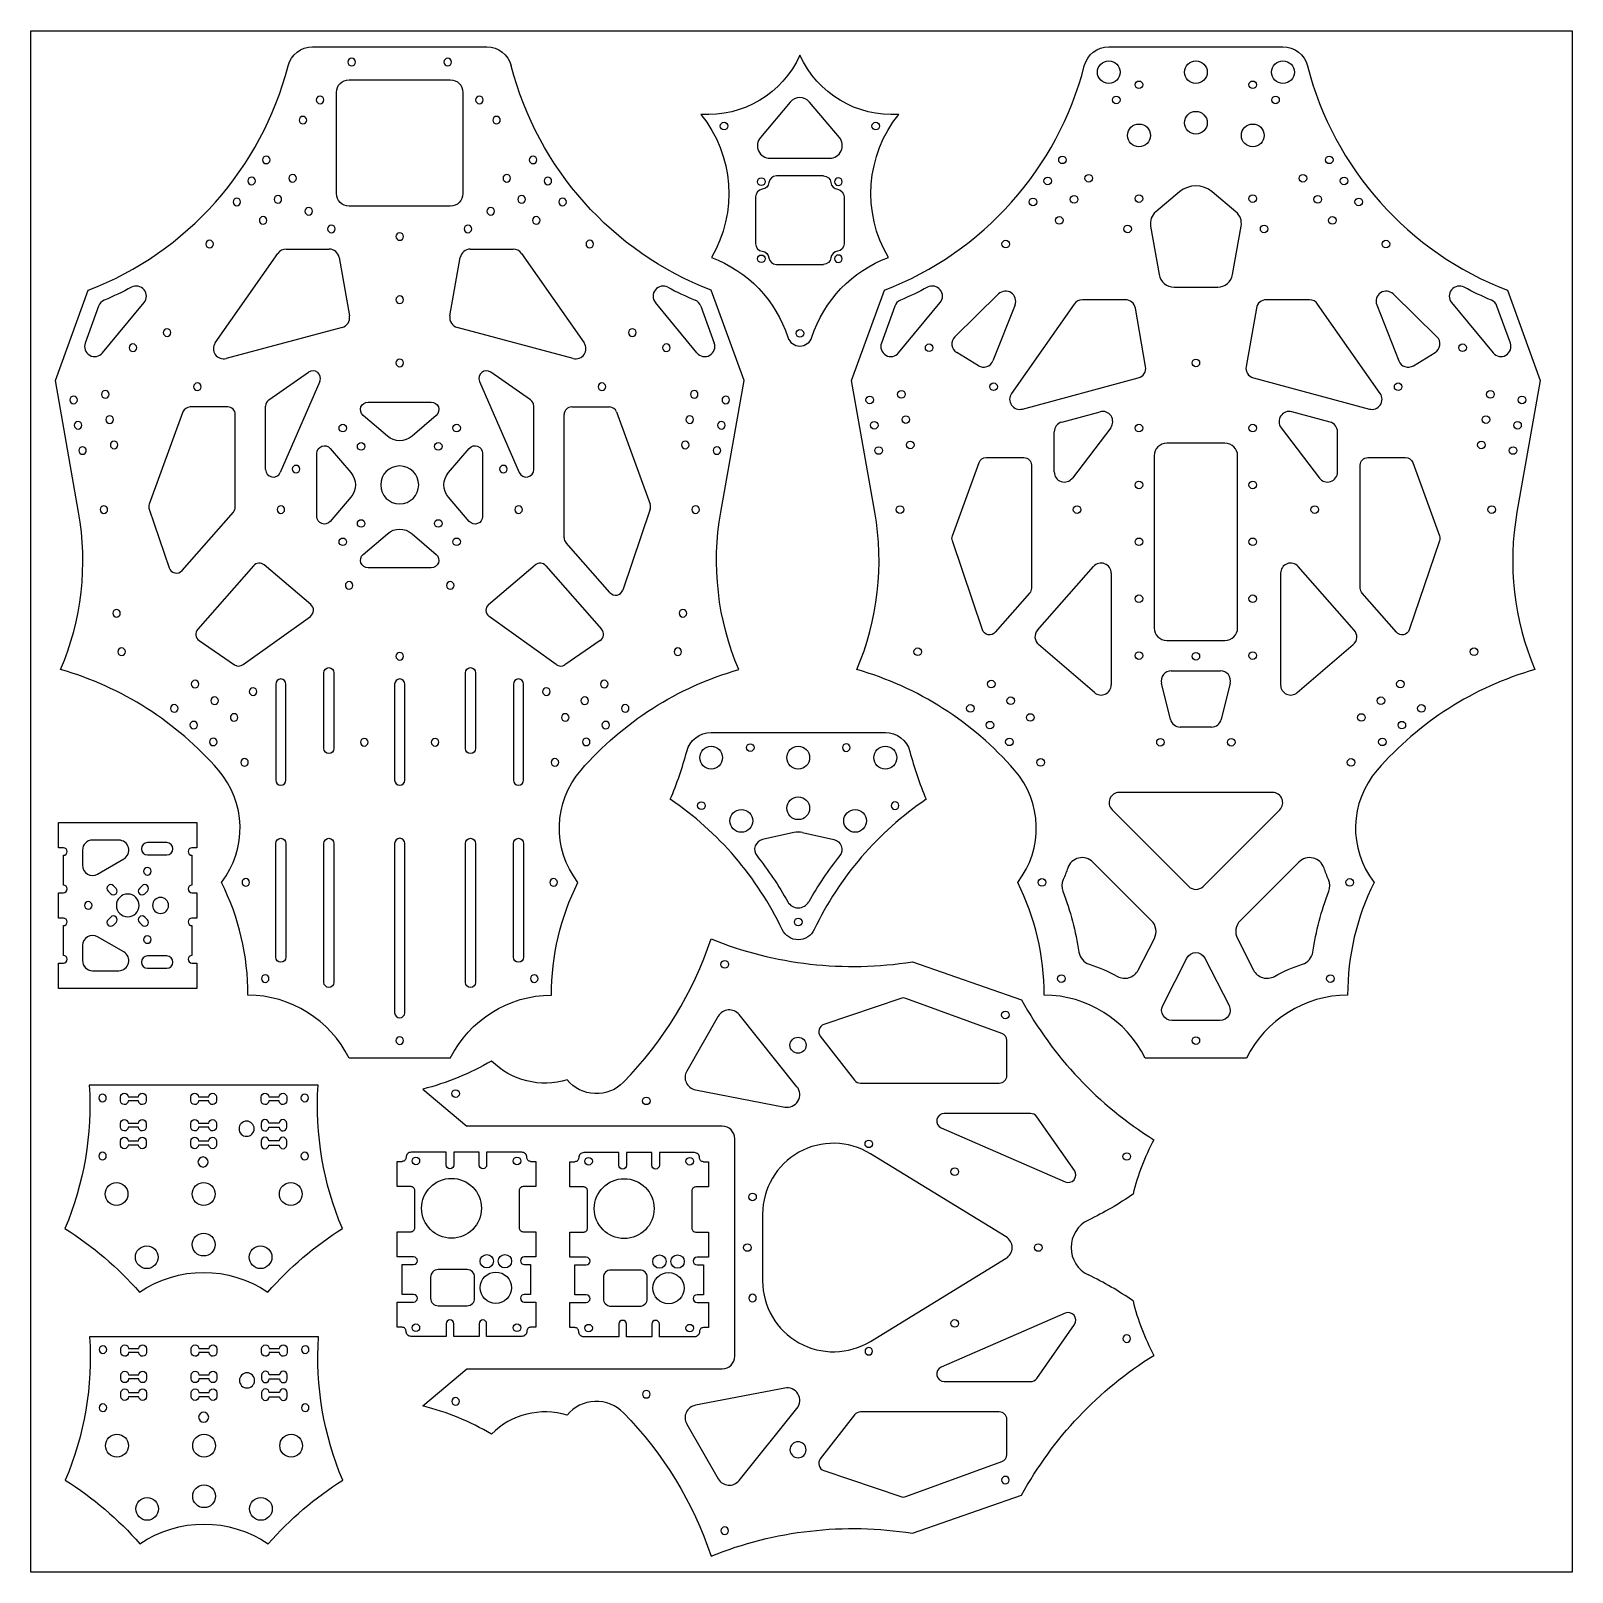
# Model space of a CAD drawing. Extents: x 0 to 610, y -610 to 0.
import ezdxf

# ---------------------------------------------------------------- set-up
doc = ezdxf.new("R2010")
doc.units = 0
doc.layers.add('1', color=7, linetype='CONTINUOUS')

msp = doc.modelspace()

# ---------------------------------------------------------------- linework, layer by layer
at = {"layer": '1', "color": 163, "linetype": 'CONTINUOUS'}
for p, q in [((0, 0), (609.6, 0)), ((0, -609.6), (0, 0)), ((609.6, 0), (609.6, -609.6)), ((111.445915, -6.35), (180.337081, -6.35)), ((426.328323, -6.35), (495.219489, -6.35)), ((120.891498, -64.35), (120.891498, -24.35)), ((125.891498, -19.35), (165.891498, -19.35)), ((170.891498, -24.35), (170.891498, -64.35)), ((300.329228, -28.166212), (288.553033, -42.197948)), ((319.765284, -42.197948), (307.989089, -28.166212)), ((292.382964, -50.412234), (315.935353, -50.412234)), ((313.456218, -57.412234), (294.862099, -57.412234)), ((286.659158, -65.615174), (286.659158, -84.209293)), ((321.659158, -65.615174), (321.659158, -84.209293)), ((454.34603, -63.689556), (444.91718, -71.6013)), ((476.630631, -71.6013), (467.201782, -63.689556)), ((165.891498, -69.35), (125.891498, -69.35)), ((442.865059, -77.239455), (446.24215, -96.391889)), ((475.305662, -96.391889), (478.682752, -77.239455)), ((72.961808, -123.424545), (97.727344, -88.055694)), ((101.003952, -86.35), (118.012047, -86.35)), ((121.951278, -89.655407), (126.021778, -112.74036)), ((165.761218, -112.74036), (169.831718, -89.655407)), ((173.770949, -86.35), (190.779044, -86.35)), ((194.055652, -88.055694), (218.821188, -123.424545)), ((294.862099, -92.412234), (313.456218, -92.412234)), ((9.723528, -138.296043), (22.705488, -102.6284)), ((282.059468, -138.296043), (269.077508, -102.6284)), ((324.605936, -138.296043), (337.587896, -102.6284)), ((452.150997, -101.35), (469.396815, -101.35)), ((583.959916, -102.6284), (596.941876, -138.296043)), ((26.823313, -108.857595), (21.501047, -123.480403)), ((28.345877, -127.393328), (44.776032, -107.468955)), ((263.437119, -127.393328), (247.006964, -107.468955)), ((264.959683, -108.857595), (270.28195, -123.480403)), ((341.705721, -108.857595), (336.383454, -123.480403)), ((343.228285, -127.393328), (359.65844, -107.468955)), ((365.457178, -120.988528), (382.735539, -104.077203)), ((389.253856, -108.405017), (380.531799, -130.491835)), ((412.609752, -108.055694), (387.844216, -143.424545)), ((432.894455, -106.35), (415.88636, -106.35)), ((440.904186, -132.74036), (436.833686, -109.655407)), ((484.714126, -109.655407), (480.643626, -132.74036)), ((505.661452, -106.35), (488.653357, -106.35)), ((533.703596, -143.424545), (508.93806, -108.055694)), ((532.293956, -108.405017), (541.016012, -130.491835)), ((556.090633, -120.988528), (538.812273, -104.077203)), ((561.889372, -107.468955), (578.319527, -127.393328)), ((585.164357, -123.480403), (579.842091, -108.857595)), ((123.117823, -117.298656), (77.273693, -129.582554)), ((214.509304, -129.582554), (168.665173, -117.298656)), ((374.741146, -132.445236), (366.184842, -127.269743)), ((546.806665, -132.445236), (555.362969, -127.269743)), ((18.916462, -190.431765), (9.723528, -138.296043)), ((94.144082, -145.963451), (109.832409, -134.978366)), ((114.30421, -138.63232), (98.615882, -174.704017)), ((177.478787, -138.63232), (193.167114, -174.704017)), ((197.638914, -145.963451), (181.950587, -134.978366)), ((272.866534, -190.431765), (282.059468, -138.296043)), ((333.79887, -190.431765), (324.605936, -138.296043)), ((392.1561, -149.582554), (438.000231, -137.298656)), ((483.547581, -137.298656), (529.391711, -149.582554)), ((596.941876, -138.296043), (587.748941, -190.431765)), ((60.146356, -150.743064), (46.865845, -187.230967)), ((77.864811, -148.769124), (62.965434, -148.769124)), ((80.864811, -188.338265), (80.864811, -151.769124)), ((92.864811, -173.50752), (92.864811, -148.420907)), ((141.009342, -160.290667), (131.438636, -152.083644)), ((133.391498, -146.806293), (158.391498, -146.806293)), ((160.344361, -152.083644), (150.773654, -160.290667)), ((198.918185, -173.50752), (198.918185, -148.420907)), ((210.918185, -200.462539), (210.918185, -151.769124)), ((213.918185, -148.769124), (228.817562, -148.769124)), ((231.63664, -150.743064), (244.917151, -187.230967)), ((407.711943, -154.731864), (422.857943, -150.673505)), ((513.835869, -154.731864), (498.689868, -150.673505)), ((427.078442, -156.956787), (411.932441, -176.895545)), ((494.46937, -156.956787), (509.61537, -176.895545)), ((404.747219, -174.475967), (404.747219, -158.595567)), ((472.273906, -163.097289), (449.273906, -163.097289)), ((516.800593, -174.475967), (516.800593, -158.595567)), ((113.100502, -192.097289), (113.100502, -167.097289)), ((118.377853, -165.144427), (126.584876, -174.715133)), ((165.19812, -174.715133), (173.405143, -165.144427)), ((178.682494, -167.097289), (178.682494, -192.097289)), ((377.847842, -168.769124), (392.747219, -168.769124)), ((444.273906, -168.097289), (444.273906, -236.097289)), ((477.273906, -236.097289), (477.273906, -168.097289)), ((528.800593, -168.769124), (543.69997, -168.769124)), ((364.482588, -199.718445), (375.028764, -170.743064)), ((395.747219, -171.769124), (395.747219, -220.462539)), ((525.800593, -220.462539), (525.800593, -171.769124)), ((546.519048, -170.743064), (557.065224, -199.718445)), ((126.584876, -184.479445), (118.377853, -194.050151)), ((173.405143, -194.050151), (165.19812, -184.479445)), ((46.843508, -189.219503), (54.707686, -212.436082)), ((59.803337, -213.453106), (80.119047, -190.317765)), ((244.939488, -189.219503), (234.111654, -221.185372)), ((131.438636, -207.110934), (141.009342, -198.903911)), ((150.773654, -198.903911), (160.344361, -207.110934)), ((229.016003, -222.202396), (211.663949, -202.442039)), ((376.363301, -236.847097), (364.460252, -201.706984)), ((557.08756, -201.706984), (545.184511, -236.847097)), ((88.078701, -211.564072), (66.02023, -236.684053)), ((110.734337, -226.891736), (92.271869, -211.254348)), ((158.391498, -212.388285), (133.391498, -212.388285)), ((181.048659, -226.891736), (199.511127, -211.254348)), ((203.704295, -211.564072), (225.762767, -236.684053)), ((398.130944, -237.064618), (420.268258, -211.854851)), ((523.416867, -237.064618), (501.279554, -211.854851)), ((427.273906, -214.494185), (427.273906, -258.687027)), ((494.273906, -214.494185), (494.273906, -258.687027)), ((395.001455, -222.442039), (381.458951, -237.864117)), ((540.088861, -237.864117), (526.546357, -222.442039)), ((84.031047, -250.660043), (110.545415, -231.61765)), ((207.75195, -250.660043), (181.237581, -231.61765)), ((66.583264, -241.141422), (80.589834, -250.701222)), ((225.199732, -241.141422), (211.193162, -250.701222)), ((420.670092, -261.723497), (398.532773, -242.740416)), ((449.273906, -241.097289), (472.273906, -241.097289)), ((500.877719, -261.723497), (523.015039, -242.740416)), ((115.891498, -283.85), (115.891498, -253.85)), ((119.891498, -253.85), (119.891498, -283.85)), ((171.891498, -283.85), (171.891498, -253.85)), ((175.891498, -253.85), (175.891498, -283.85)), ((451.058767, -253.097289), (470.489044, -253.097289)), ((96.891498, -258.35), (96.891498, -296.35)), ((100.891498, -296.35), (100.891498, -258.35)), ((143.891498, -258.35), (143.891498, -296.35)), ((147.891498, -296.35), (147.891498, -258.35)), ((190.891498, -258.35), (190.891498, -296.35)), ((194.891498, -296.35), (194.891498, -258.35)), ((450.713408, -272.313402), (447.176518, -258.060691)), ((474.371293, -258.060691), (470.834404, -272.313402)), ((269.069659, -277.463533), (337.960824, -277.463533)), ((466.952155, -275.35), (454.595657, -275.35)), ((491.117052, -301.213835), (430.43076, -301.213835)), ((427.602333, -308.042262), (457.945479, -338.385408)), ((463.602333, -338.385408), (493.945479, -308.042262)), ((10.918461, -313.076763), (65.718461, -313.076763)), ((10.918461, -323.076763), (10.918461, -313.076763)), ((65.718461, -313.076763), (65.718461, -323.076763)), ((12.918461, -323.076763), (10.918461, -323.076763)), ((34.753446, -320.076763), (24.422628, -320.076763)), ((53.805961, -321.076763), (46.161779, -321.076763)), ((65.718461, -323.076763), (63.718461, -323.076763)), ((96.891498, -366.35), (96.891498, -321.35)), ((100.891498, -321.35), (100.891498, -366.35)), ((115.891498, -376.35), (115.891498, -321.35)), ((119.891498, -321.35), (119.891498, -376.35)), ((143.891498, -321.35), (143.891498, -388.35)), ((147.891498, -388.35), (147.891498, -321.35)), ((171.891498, -376.35), (171.891498, -321.35)), ((175.891498, -321.35), (175.891498, -376.35)), ((190.891498, -366.35), (190.891498, -321.35)), ((194.891498, -321.35), (194.891498, -366.35)), ((301.779798, -317.068732), (289.382074, -319.823782)), ((305.250685, -317.068732), (317.648409, -319.823782)), ((12.918461, -337.885097), (12.918461, -326.085097)), ((20.422628, -324.076763), (20.422628, -330.041264)), ((26.422628, -333.505365), (36.753446, -327.540865)), ((46.161779, -325.89343), (53.805961, -325.89343)), ((63.718461, -326.085097), (63.718461, -337.885097)), ((443.247038, -351.971238), (420.035752, -328.759953)), ((501.512059, -328.759953), (478.300774, -351.971238)), ((10.918461, -350.89343), (10.918461, -340.89343)), ((10.918461, -340.89343), (12.918461, -340.89343)), ((30.540287, -340.236576), (31.600947, -341.297236)), ((33.722267, -339.175916), (32.661607, -338.115255)), ((43.975316, -338.115255), (42.914655, -339.175916)), ((45.035976, -341.297236), (46.096636, -340.236576)), ((63.718461, -340.89343), (65.718461, -340.89343)), ((65.718461, -340.89343), (65.718461, -350.89343)), ((12.918461, -350.89343), (10.918461, -350.89343)), ((31.600947, -350.489624), (30.540287, -351.550284)), ((32.661607, -353.671605), (33.722267, -352.610944)), ((42.914655, -352.610944), (43.975316, -353.671605)), ((46.096636, -351.550284), (45.035976, -350.489624)), ((65.718461, -350.89343), (63.718461, -350.89343)), ((12.918461, -365.701763), (12.918461, -353.901763)), ((36.753446, -364.245995), (26.422628, -358.281495)), ((63.718461, -353.901763), (63.718461, -365.701763)), ((437.983906, -371.444577), (444.35147, -358.935792)), ((477.196341, -358.935792), (483.563905, -371.444577)), ((20.422628, -361.745596), (20.422628, -367.710097)), ((10.918461, -378.710097), (10.918461, -368.710097)), ((10.918461, -368.710097), (12.918461, -368.710097)), ((24.422628, -371.710097), (34.753446, -371.710097)), ((53.805961, -365.89343), (46.161779, -365.89343)), ((46.161779, -370.710097), (53.805961, -370.710097)), ((63.718461, -368.710097), (65.718461, -368.710097)), ((65.718461, -368.710097), (65.718461, -378.710097)), ((348.634703, -368.201483), (391.842138, -383.212474)), ((447.642654, -385.535391), (457.209191, -366.742372)), ((464.338621, -366.742372), (473.905158, -385.535391)), ((65.718461, -378.710097), (10.918461, -378.710097)), ((344.042652, -382.666778), (313.643816, -392.963809)), ((384.033497, -396.520824), (346.031192, -382.689116)), ((271.879627, -389.706924), (259.425871, -411.400562)), ((303.013713, -417.589211), (280.114873, -389.066094)), ((470.340442, -391.35), (451.207369, -391.35)), ((312.241728, -397.651528), (325.80451, -415.021407)), ((386.007441, -413.175103), (386.007441, -399.339903)), ((165.891498, -406.35), (125.891498, -406.35)), ((480.773906, -406.35), (440.773906, -406.35)), ((113.608743, -417.035317), (23.096218, -417.035317)), ((155.013902, -418.590831), (172.426565, -433.20179)), ((262.813762, -418.799134), (298.166357, -425.628613)), ((328.169074, -416.175103), (383.007441, -416.175103)), ((35.48596, -423.191417), (35.48596, -421.667417)), ((38.485127, -421.617417), (42.586794, -421.617417)), ((42.586794, -423.241417), (38.485127, -423.241417)), ((45.58596, -421.667417), (45.58596, -423.191417)), ((63.30248, -423.191417), (63.30248, -421.667417)), ((66.301647, -421.617417), (70.403314, -421.617417)), ((70.403314, -423.241417), (66.301647, -423.241417)), ((73.40248, -421.667417), (73.40248, -423.191417)), ((91.119, -423.191417), (91.119, -421.667417)), ((94.118167, -421.617417), (98.219834, -421.617417)), ((98.219834, -423.241417), (94.118167, -423.241417)), ((101.219, -421.667417), (101.219, -423.191417)), ((35.48596, -433.609317), (35.48596, -432.085317)), ((38.485127, -432.035317), (42.586794, -432.035317)), ((45.58596, -432.085317), (45.58596, -433.609317)), ((63.30248, -433.609317), (63.30248, -432.085317)), ((66.301647, -432.035317), (70.403314, -432.035317)), ((73.40248, -432.085317), (73.40248, -433.609317)), ((91.119, -432.085317), (91.119, -433.609317)), ((98.219834, -432.035317), (94.118167, -432.035317)), ((101.219, -433.609317), (101.219, -432.085317)), ((395.355658, -428.175103), (361.269045, -428.175103)), ((412.739176, -450.770999), (397.813114, -429.454374)), ((42.586794, -433.659317), (38.485127, -433.659317)), ((70.403314, -433.659317), (66.301647, -433.659317)), ((94.118167, -433.659317), (98.219834, -433.659317)), ((273.426565, -433.20179), (172.426565, -433.20179)), ((278.426565, -524.20179), (278.426565, -438.20179)), ((360.072548, -433.926174), (409.085222, -455.2428)), ((35.48596, -440.609317), (35.48596, -439.085317)), ((38.485127, -439.035317), (42.586794, -439.035317)), ((42.586794, -440.659317), (38.485127, -440.659317)), ((45.58596, -439.085317), (45.58596, -440.609317)), ((63.30248, -440.609317), (63.30248, -439.085317)), ((66.301647, -439.035317), (70.403314, -439.035317)), ((70.403314, -440.659317), (66.301647, -440.659317)), ((73.40248, -439.085317), (73.40248, -440.609317)), ((91.119, -439.085317), (91.119, -440.609317)), ((98.219834, -439.035317), (94.118167, -439.035317)), ((94.118167, -440.659317), (98.219834, -440.659317)), ((101.219, -440.609317), (101.219, -439.085317)), ((164.280535, -443.518324), (150.383271, -443.518324)), ((164.280535, -448.518324), (164.280535, -443.518324)), ((167.280535, -443.518324), (167.280535, -448.518324)), ((177.280535, -443.518324), (167.280535, -443.518324)), ((177.280535, -448.518324), (177.280535, -443.518324)), ((180.280535, -443.518324), (180.280535, -448.518324)), ((194.177799, -443.518324), (180.280535, -443.518324)), ((232.577022, -443.660123), (218.679758, -443.660123)), ((232.577022, -448.660123), (232.577022, -443.660123)), ((235.577022, -443.660123), (235.577022, -448.660123)), ((245.577022, -443.660123), (235.577022, -443.660123)), ((245.577022, -448.660123), (245.577022, -443.660123)), ((248.577022, -443.660123), (248.577022, -448.660123)), ((262.474286, -443.660123), (248.577022, -443.660123)), ((385.709687, -476.936955), (332.041581, -444.095278)), ((144.880535, -457.12249), (144.880535, -447.12249)), ((144.880535, -447.12249), (146.880535, -447.12249)), ((197.680535, -447.12249), (199.680535, -447.12249)), ((199.680535, -447.12249), (199.680535, -457.12249)), ((213.177022, -457.26429), (213.177022, -447.26429)), ((213.177022, -447.26429), (215.177022, -447.26429)), ((265.977022, -447.26429), (267.977022, -447.26429)), ((267.977022, -447.26429), (267.977022, -457.26429)), ((150.380535, -457.12249), (144.880535, -457.12249)), ((199.680535, -457.12249), (194.680535, -457.12249)), ((151.880535, -473.323109), (151.880535, -458.738538)), ((193.180535, -458.738538), (193.180535, -473.323109)), ((218.677022, -457.26429), (213.177022, -457.26429)), ((220.177022, -473.464909), (220.177022, -458.880338)), ((261.477022, -458.880338), (261.477022, -473.464909)), ((267.977022, -457.26429), (262.977022, -457.26429)), ((289.426565, -467.978354), (289.426565, -494.425226)), ((144.880535, -484.939157), (144.880535, -474.939157)), ((144.880535, -474.939157), (150.380535, -474.939157)), ((194.680535, -474.939157), (199.680535, -474.939157)), ((199.680535, -474.939157), (199.680535, -484.939157)), ((213.177022, -485.080957), (213.177022, -475.080957)), ((213.177022, -475.080957), (218.677022, -475.080957)), ((262.977022, -475.080957), (267.977022, -475.080957)), ((267.977022, -475.080957), (267.977022, -485.080957)), ((151.380535, -484.939157), (144.880535, -484.939157)), ((199.680535, -484.939157), (195.180535, -484.939157)), ((219.677022, -485.080957), (213.177022, -485.080957)), ((267.977022, -485.080957), (263.477022, -485.080957)), ((332.041581, -518.308302), (385.709687, -485.466625)), ((146.880535, -499.74749), (146.880535, -487.94749)), ((146.880535, -487.94749), (151.380535, -487.94749)), ((158.130535, -492.955824), (158.130535, -501.255824)), ((172.530535, -489.955824), (161.130535, -489.955824)), ((175.530535, -501.255824), (175.530535, -492.955824)), ((195.180535, -487.94749), (197.680535, -487.94749)), ((197.680535, -487.94749), (197.680535, -499.74749)), ((215.177022, -499.88929), (215.177022, -488.08929)), ((215.177022, -488.08929), (219.677022, -488.08929)), ((226.427022, -493.097623), (226.427022, -501.397623)), ((240.827022, -490.097623), (229.427022, -490.097623)), ((243.827022, -501.397623), (243.827022, -493.097623)), ((263.477022, -488.08929), (265.977022, -488.08929)), ((265.977022, -488.08929), (265.977022, -499.88929)), ((151.380535, -499.74749), (146.880535, -499.74749)), ((197.680535, -499.74749), (195.180535, -499.74749)), ((144.880535, -512.755824), (144.880535, -502.755824)), ((144.880535, -502.755824), (151.380535, -502.755824)), ((161.130535, -504.255824), (172.530535, -504.255824)), ((195.180535, -502.755824), (199.680535, -502.755824)), ((199.680535, -502.755824), (199.680535, -512.755824)), ((213.177022, -512.897623), (213.177022, -502.897623)), ((213.177022, -502.897623), (219.677022, -502.897623)), ((219.677022, -499.88929), (215.177022, -499.88929)), ((229.427022, -504.397623), (240.827022, -504.397623)), ((265.977022, -499.88929), (263.477022, -499.88929)), ((263.477022, -502.897623), (267.977022, -502.897623)), ((267.977022, -502.897623), (267.977022, -512.897623)), ((164.280535, -511.35999), (164.280535, -516.35999)), ((167.280535, -516.35999), (167.280535, -511.35999)), ((177.280535, -511.35999), (177.280535, -516.35999)), ((180.280535, -516.35999), (180.280535, -511.35999)), ((232.577022, -511.50179), (232.577022, -516.50179)), ((235.577022, -516.50179), (235.577022, -511.50179)), ((245.577022, -511.50179), (245.577022, -516.50179)), ((248.577022, -516.50179), (248.577022, -511.50179)), ((409.085222, -507.16078), (360.072548, -528.477406)), ((397.813114, -532.949206), (412.739176, -511.632581)), ((113.767887, -516.572047), (23.255362, -516.572047)), ((146.880535, -512.755824), (144.880535, -512.755824)), ((164.280535, -516.35999), (150.383271, -516.35999)), ((177.280535, -516.35999), (167.280535, -516.35999)), ((194.177799, -516.35999), (180.280535, -516.35999)), ((199.680535, -512.755824), (197.680535, -512.755824)), ((215.177022, -512.897623), (213.177022, -512.897623)), ((232.577022, -516.50179), (218.679758, -516.50179)), ((245.577022, -516.50179), (235.577022, -516.50179)), ((262.474286, -516.50179), (248.577022, -516.50179)), ((267.977022, -512.897623), (265.977022, -512.897623)), ((35.645104, -522.728147), (35.645104, -521.204147)), ((38.644271, -521.154147), (42.745938, -521.154147)), ((42.745938, -522.778147), (38.644271, -522.778147)), ((45.745104, -521.204147), (45.745104, -522.728147)), ((63.461624, -522.728147), (63.461624, -521.204147)), ((66.460791, -521.154147), (70.562458, -521.154147)), ((70.562458, -522.778147), (66.460791, -522.778147)), ((73.561624, -521.204147), (73.561624, -522.728147)), ((91.278144, -522.728147), (91.278144, -521.204147)), ((94.277311, -521.154147), (98.378978, -521.154147)), ((98.378978, -522.778147), (94.277311, -522.778147)), ((101.378144, -521.204147), (101.378144, -522.728147)), ((155.013902, -543.812749), (172.426565, -529.20179)), ((172.426565, -529.20179), (273.426565, -529.20179)), ((35.645104, -533.146047), (35.645104, -531.622047)), ((38.644271, -531.572047), (42.745938, -531.572047)), ((42.745938, -533.196047), (38.644271, -533.196047)), ((45.745104, -531.622047), (45.745104, -533.146047)), ((63.461624, -533.146047), (63.461624, -531.622047)), ((66.460791, -531.572047), (70.562458, -531.572047)), ((70.562458, -533.196047), (66.460791, -533.196047)), ((73.561624, -531.622047), (73.561624, -533.146047)), ((91.278144, -531.622047), (91.278144, -533.146047)), ((98.378978, -531.572047), (94.277311, -531.572047)), ((94.277311, -533.196047), (98.378978, -533.196047)), ((101.378144, -533.146047), (101.378144, -531.622047)), ((361.269045, -534.228477), (395.355658, -534.228477)), ((35.645104, -540.146047), (35.645104, -538.622047)), ((38.644271, -538.572047), (42.745938, -538.572047)), ((42.745938, -540.196047), (38.644271, -540.196047)), ((45.745104, -538.622047), (45.745104, -540.146047)), ((63.461624, -540.146047), (63.461624, -538.622047)), ((66.460791, -538.572047), (70.562458, -538.572047)), ((70.562458, -540.196047), (66.460791, -540.196047)), ((73.561624, -538.622047), (73.561624, -540.146047)), ((91.278144, -538.622047), (91.278144, -540.146047)), ((98.378978, -538.572047), (94.277311, -538.572047)), ((94.277311, -540.196047), (98.378978, -540.196047)), ((101.378144, -540.146047), (101.378144, -538.622047)), ((298.166357, -536.774967), (262.813762, -543.604445)), ((280.114873, -573.337486), (303.013713, -544.814369)), ((325.80451, -547.382173), (312.24173, -564.752049)), ((383.007441, -546.228477), (328.169074, -546.228477)), ((259.425871, -551.003018), (271.879627, -572.696656)), ((386.007441, -563.063676), (386.007441, -549.228477)), ((346.031192, -579.714464), (384.033497, -565.882756)), ((313.643816, -569.439771), (344.042652, -579.736802)), ((348.634703, -594.202097), (391.842138, -579.191106)), ((609.6, -609.6), (0, -609.6))]:
    msp.add_line(p, q, dxfattribs=at)
at = {"layer": '1', "color": 163, "linetype": 'CONTINUOUS', "extrusion": (0, 0, -1)}
for centre, radius in [((-126.891498, -12.35), 1.5), ((-164.891498, -12.35), 1.5), ((-114.391498, -27.35), 1.5), ((-177.391498, -27.35), 1.5), ((-107.60787, -35.331333), 1.5), ((-184.175126, -35.331333), 1.5), ((-93.12859, -51.037226), 1.5), ((-198.654406, -51.037226), 1.5), ((-87.301053, -59.35981), 1.5), ((-103.531821, -58.321646), 1.5), ((-188.251175, -58.321646), 1.5), ((-204.481943, -59.35981), 1.5), ((-319.409158, -59.662234), 1.5), ((-81.473517, -67.682395), 1.5), ((-97.704284, -66.644231), 1.5), ((-194.078712, -66.644231), 1.5), ((-210.309479, -67.682395), 1.5), ((-109.891498, -71.35), 1.5), ((-181.891498, -71.35), 1.5), ((-91.876748, -74.966816), 1.5), ((-118.891498, -78.35), 1.5), ((-172.891498, -78.35), 1.5), ((-199.906248, -74.966816), 1.5), ((-70.712382, -84.35), 1.5), ((-145.891498, -81.35), 1.5), ((-221.070614, -84.35), 1.5), ((-319.409158, -90.162234), 1.5), ((-145.891498, -106.35), 1.5), ((-53.891498, -119.35), 1.5), ((-237.891498, -119.35), 1.5), ((-40.400068, -125.35), 1.5), ((-251.382928, -125.35), 1.5), ((-145.891498, -131.35), 1.5), ((-65.891498, -140.769124), 1.5), ((-225.891498, -140.769124), 1.5), ((-16.91185, -145.974456), 1.5), ((-29.418908, -143.769124), 1.5), ((-262.364088, -143.769124), 1.5), ((-274.871146, -145.974456), 1.5), ((-31.183174, -153.774771), 1.5), ((-260.599823, -153.774771), 1.5), ((-18.676115, -155.980103), 1.5), ((-273.106881, -155.980103), 1.5), ((-20.440381, -165.98575), 1.5), ((-32.947439, -163.780418), 1.5), ((-258.835557, -163.780418), 1.5), ((-271.342615, -165.98575), 1.5), ((-104.891498, -173.35), 1.5), ((-145.891498, -179.597289), 7.5), ((-186.891498, -173.35), 1.5), ((-28.879984, -189.35), 1.5), ((-98.891498, -189.35), 1.5), ((-192.891498, -189.35), 1.5), ((-262.903012, -189.35), 1.5), ((-125.891498, -219.35), 1.5), ((-165.891498, -219.35), 1.5), ((-33.891498, -230.35), 1.5), ((-257.891498, -230.35), 1.5), ((-35.891498, -245.555046), 1.5), ((-145.891498, -247.35), 1.5), ((-255.891498, -245.555046), 1.5), ((-64.979628, -258.34566), 1.5), ((-87.891498, -261.35), 1.5), ((-203.891498, -261.35), 1.5), ((-226.803368, -258.34566), 1.5), ((-56.71251, -267.986446), 1.5), ((-72.692257, -264.959354), 1.5), ((-219.090739, -264.959354), 1.5), ((-235.070486, -267.986446), 1.5), ((-64.425139, -274.60014), 1.5), ((-80.404886, -271.573048), 1.5), ((-211.37811, -271.573048), 1.5), ((-227.357857, -274.60014), 1.5), ((-72.137769, -281.213835), 1.5), ((-131.891498, -281.35), 1.5), ((-159.891498, -281.35), 1.5), ((-219.645228, -281.213835), 1.5), ((-322.515241, -283.463533), 1.5), ((-84.512672, -289.35), 1.5), ((-207.270324, -289.35), 1.5), ((-341.79887, -306.444867), 1.5), ((-46.11269, -332.39343), 1.5), ((-85.031633, -336.796139), 1.5), ((-206.751363, -336.796139), 1.5), ((-22.730004, -345.89343), 1.5), ((-38.318461, -345.89343), 4.5), ((-51.318461, -345.89343), 3.175), ((-46.11269, -359.39343), 1.5), ((-92.693141, -374.83777), 1.5), ((-199.089856, -374.83777), 1.5), ((-145.891498, -399.35), 1.5), ((-28.35248, -422.035317), 1.5), ((-108.35248, -422.035317), 1.5), ((-85.344694, -434.218807), 3), ((-28.35248, -445.035317), 1.5), ((-108.35248, -445.035317), 1.5), ((-68.102682, -447.379582), 2), ((-285.426565, -501.20179), 1.5), ((-433.426565, -517.20179), 1.5), ((-28.511624, -521.572047), 1.5), ((-108.511624, -521.572047), 1.5), ((-331.426565, -522.20179), 1.5), ((-85.503838, -533.755537), 3), ((-167.980426, -542.061655), 1.5), ((-243.426565, -539.20179), 1.5), ((-28.511624, -544.572047), 1.5), ((-68.356852, -548.331837), 2), ((-108.511624, -544.572047), 1.5), ((-303.426565, -561.20179), 3.175), ((-385.426565, -573.20179), 1.5), ((-274.426565, -593.20179), 1.5)]:
    msp.add_circle(centre, radius, dxfattribs=at)
at = {"layer": '1', "color": 163, "linetype": 'CONTINUOUS'}
for centre, radius in [((426.328323, -16.35), 4.5), ((460.773906, -16.35), 4.5), ((495.219489, -16.35), 4.5), ((438.273906, -21.35), 1.5), ((483.273906, -21.35), 1.5), ((429.273906, -27.35), 1.5), ((492.273906, -27.35), 1.5), ((274.159158, -37.662234), 1.5), ((334.159158, -37.662234), 1.5), ((460.773906, -36.35), 4.5), ((438.273906, -41.35), 4.5), ((483.273906, -41.35), 4.5), ((408.010998, -51.037226), 1.5), ((513.536814, -51.037226), 1.5), ((288.909158, -59.662234), 1.5), ((402.183461, -59.35981), 1.5), ((418.414229, -58.321646), 1.5), ((503.133583, -58.321646), 1.5), ((519.364351, -59.35981), 1.5), ((396.355924, -67.682395), 1.5), ((412.586692, -66.644231), 1.5), ((438.273906, -66.35), 1.5), ((483.273906, -66.35), 1.5), ((508.96112, -66.644231), 1.5), ((525.191887, -67.682395), 1.5), ((406.759155, -74.966816), 1.5), ((433.773906, -78.35), 1.5), ((487.773906, -78.35), 1.5), ((514.788656, -74.966816), 1.5), ((385.59479, -84.35), 1.5), ((535.953022, -84.35), 1.5), ((288.909158, -90.162234), 1.5), ((304.159158, -119.662234), 1.5), ((355.282476, -125.35), 1.5), ((566.265336, -125.35), 1.5), ((460.773906, -131.35), 1.5), ((380.773906, -140.769124), 1.5), ((540.773906, -140.769124), 1.5), ((331.794257, -145.974456), 1.5), ((344.301316, -143.769124), 1.5), ((577.246496, -143.769124), 1.5), ((589.753554, -145.974456), 1.5), ((346.065581, -153.774771), 1.5), ((575.48223, -153.774771), 1.5), ((123.391498, -157.097289), 1.5), ((168.391498, -157.097289), 1.5), ((333.558523, -155.980103), 1.5), ((438.273906, -157.097289), 1.5), ((483.273906, -157.097289), 1.5), ((587.989289, -155.980103), 1.5), ((130.641498, -164.347289), 1.5), ((161.141498, -164.347289), 1.5), ((335.322788, -165.98575), 1.5), ((347.829847, -163.780418), 1.5), ((573.717965, -163.780418), 1.5), ((586.225023, -165.98575), 1.5), ((438.273906, -179.597289), 1.5), ((483.273906, -179.597289), 1.5), ((343.762392, -189.35), 1.5), ((413.773906, -189.35), 1.5), ((507.773906, -189.35), 1.5), ((577.78542, -189.35), 1.5), ((130.641498, -194.847289), 1.5), ((161.141498, -194.847289), 1.5), ((123.391498, -202.097289), 1.5), ((168.391498, -202.097289), 1.5), ((438.273906, -202.097289), 1.5), ((483.273906, -202.097289), 1.5), ((438.273906, -224.597289), 1.5), ((483.273906, -224.597289), 1.5), ((350.773906, -245.555046), 1.5), ((438.273906, -247.097289), 1.5), ((460.773906, -247.35), 1.5), ((483.273906, -247.097289), 1.5), ((570.773906, -245.555046), 1.5), ((379.862036, -258.34566), 1.5), ((541.685776, -258.34566), 1.5), ((371.594918, -267.986446), 1.5), ((387.574665, -264.959354), 1.5), ((533.973147, -264.959354), 1.5), ((549.952894, -267.986446), 1.5), ((379.307547, -274.60014), 1.5), ((395.287294, -271.573048), 1.5), ((526.260518, -271.573048), 1.5), ((542.240265, -274.60014), 1.5), ((387.020176, -281.213835), 1.5), ((446.773906, -281.35), 1.5), ((474.773906, -281.35), 1.5), ((534.527635, -281.213835), 1.5), ((269.069659, -287.463533), 4.5), ((284.515241, -283.463533), 1.5), ((303.515241, -287.463533), 4.5), ((337.960824, -287.463533), 4.5), ((399.39508, -289.35), 1.5), ((522.152732, -289.35), 1.5), ((303.515241, -307.463533), 4.5), ((265.231613, -306.444867), 1.5), ((281.015241, -312.463533), 4.5), ((326.015241, -312.463533), 4.5), ((399.91404, -336.796139), 1.5), ((521.633771, -336.796139), 1.5), ((303.515241, -352.463533), 1.5), ((274.426565, -369.20179), 1.5), ((407.575548, -374.83777), 1.5), ((513.972263, -374.83777), 1.5), ((385.426565, -389.20179), 1.5), ((303.426565, -401.20179), 3.175), ((460.773906, -399.35), 1.5), ((167.980426, -420.341925), 1.5), ((243.426565, -423.20179), 1.5), ((331.426565, -440.20179), 1.5), ((433.426565, -445.20179), 1.5), ((152.280535, -446.939157), 1.5), ((192.280535, -446.939157), 1.5), ((220.577022, -447.080957), 1.5), ((260.577022, -447.080957), 1.5), ((365.426565, -451.20179), 1.5), ((33.906897, -460.035317), 4.5), ((68.35248, -460.035317), 4.5), ((102.798063, -460.035317), 4.5), ((166.390735, -465.67262), 11.8302), ((234.687222, -465.81442), 11.8302), ((285.426565, -461.20179), 1.5), ((45.85248, -485.035317), 4.5), ((68.35248, -480.035317), 4.5), ((90.85248, -485.035317), 4.5), ((283.426565, -481.20179), 1.5), ((398.426565, -481.20179), 1.5), ((180.316135, -486.62112), 2.6543), ((187.504335, -486.62112), 2.6543), ((248.612622, -486.76292), 2.6543), ((255.800822, -486.76292), 2.6543), ((183.910235, -497.09862), 6.1849), ((252.206722, -497.24042), 6.1849), ((152.280535, -512.939157), 1.5), ((192.280535, -512.939157), 1.5), ((220.577022, -513.080957), 1.5), ((260.577022, -513.080957), 1.5), ((365.426565, -511.20179), 1.5), ((34.066041, -559.572047), 4.5), ((68.511624, -559.572047), 4.5), ((102.957207, -559.572047), 4.5), ((68.511624, -579.572047), 4.5), ((46.011624, -584.572047), 4.5), ((91.011624, -584.572047), 4.5)]:
    msp.add_circle(centre, radius, dxfattribs=at)
at = {"layer": '1', "color": 163, "linetype": 'CONTINUOUS', "extrusion": (0, 0, -1)}
for centre, radius, start, end in [((-111.445915, -16.35), 10, 14.477512, 90), ((-180.337081, -16.35), 10, 90, 165.522488), ((-267.738829, 6.877405), 40, 204.424321, 273.852989), ((-340.579488, 6.877405), 40, 266.147011, 335.575679), ((-426.328323, -16.35), 10, 14.477512, 90), ((-495.219489, -16.35), 10, 90, 165.522488), ((-315.891498, 18.65), 130, 291.106805, 345.522488), ((-125.891498, -24.35), 5, 0, 90), ((-165.891498, -24.35), 5, 90, 180), ((-226.05422, -64.32522), 50, 141.254612, 210.446943), ((-382.264097, -64.32522), 50, 329.553057, 38.745388), ((-288.909158, -59.662234), 3, 187.180756, 262.819244), ((-313.456218, -60.412234), 3, 90, 172.819244), ((-125.891498, -64.35), 5, 270, 0), ((-165.891498, -64.35), 5, 180, 270), ((-318.659158, -65.615174), 3, 97.180756, 180), ((-318.659158, -84.209293), 3, 180, 262.819244), ((-251.818971, -136.559119), 50, 110.291943, 162.10846), ((-288.909158, -90.162234), 3, 97.180756, 172.819244), ((-356.499346, -136.559119), 50, 17.89154, 69.708057), ((-313.456218, -89.412234), 3, 187.180756, 270), ((24.108502, 18.65), 136, 241.966411, 247.005234), ((-290.773906, 18.65), 136, 241.966411, 247.005234), ((-630.773906, 18.65), 136, 292.994766, 298.033589), ((-133.391498, -149.806293), 3, 310.61358, 90), ((-158.391498, -149.806293), 3, 90, 229.38642), ((-116.100502, -167.097289), 3, 0, 139.38642), ((-145.891498, -154.597289), 7.5, 229.38642, 310.61358), ((-175.682494, -167.097289), 3, 40.61358, 180), ((-377.847842, -171.769124), 3, 20, 90), ((-392.747219, -171.769124), 3, 90, 180), ((-528.800593, -171.769124), 3, 0, 90), ((-543.69997, -171.769124), 3, 90, 160), ((-120.891498, -179.597289), 7.5, 139.38642, 220.61358), ((-170.891498, -179.597289), 7.5, 319.38642, 40.61358), ((-116.100502, -192.097289), 3, 220.61358, 0), ((-175.682494, -192.097289), 3, 180, 319.38642), ((-381.195386, -209.533065), 110, 336.934182, 10), ((-145.891498, -204.597289), 7.5, 49.38642, 130.61358), ((-367.301666, -200.744505), 3, 341.287088, 20), ((-554.246146, -200.744505), 3, 160, 198.712912), ((-133.391498, -209.388285), 3, 270, 49.38642), ((-158.391498, -209.388285), 3, 130.61358, 270), ((-392.747219, -220.462539), 3, 180, 221.287161), ((-528.800593, -220.462539), 3, 318.712839, 0), ((-379.204715, -235.884617), 3, 221.287161, 341.287085), ((-542.343097, -235.884617), 3, 198.712915, 318.712839), ((-117.891498, -253.85), 2, 0, 180), ((-173.891498, -253.85), 2, 0, 180), ((-315.891498, -377.844578), 130.260182, 41.012564, 74.001083), ((-269.069659, -287.463533), 10, 14.477512, 90), ((-337.960824, -287.463533), 10, 90, 165.522488), ((-117.891498, -283.85), 2, 180, 0), ((-173.891498, -283.85), 2, 180, 0), ((-244.011432, -315.332512), 35, 322.175384, 41.012564), ((-98.891498, -321.35), 2, 0, 180), ((-117.891498, -321.35), 2, 0, 180), ((-173.891498, -321.35), 2, 0, 180), ((-192.891498, -321.35), 2, 0, 180), ((-316.780687, -323.72853), 4, 102.528808, 218.479462), ((-179.870589, -411.463533), 137, 141.520538, 150.712267), ((-362.653971, -315.332512), 50, 198.393245, 204.038571), ((-558.89384, -315.332512), 50, 335.961429, 341.606755), ((-305.891498, -381.35), 100, 0, 26.457804), ((-300.773906, -381.35), 115, 159.079469, 171.490768), ((-620.773906, -381.35), 115, 8.509232, 20.920531), ((-303.515241, -352.463533), 7, 205.509258, 334.490742), ((-460.773906, -368.55698), 4, 26.978248, 153.021752), ((-98.891498, -366.35), 2, 180, 0), ((-192.891498, -366.35), 2, 180, 0), ((-400.462081, -426.34892), 60, 107.621357, 119.17615), ((-521.085731, -426.34892), 60, 60.82385, 72.378643), ((-117.891498, -376.35), 2, 180, 0), ((-173.891498, -376.35), 2, 180, 0), ((-206.203323, -426.34892), 45, 26.386264, 89.602969), ((-451.207369, -387.35), 4, 270, 26.978248), ((-470.340442, -387.35), 4, 153.021752, 270), ((-126.931987, -311.20179), 111, 240.114516, 255.345471), ((-203.426565, -386.20179), 30, 253.162329, 314.928783), ((101.64752, -425.035317), 125, 176.330562, 202.920835), ((-36.98596, -421.667417), 1.5, 0, 178.089787), ((-44.08596, -421.667417), 1.5, 1.910213, 180), ((-64.80248, -421.667417), 1.5, 0, 178.089787), ((-71.90248, -421.667417), 1.5, 1.910213, 180), ((-92.619, -421.667417), 1.5, 0, 178.089787), ((-99.719, -421.667417), 1.5, 1.910213, 180), ((-238.35248, -425.035317), 125, 337.079165, 3.669438), ((-223.677107, -405.357946), 15, 224.223014, 320.418034), ((-36.98596, -423.191417), 1.5, 181.910213, 0), ((-44.08596, -423.191417), 1.5, 180, 358.089787), ((-64.80248, -423.191417), 1.5, 181.910213, 0), ((-71.90248, -423.191417), 1.5, 180, 358.089787), ((-92.619, -423.191417), 1.5, 181.910213, 0), ((-99.719, -423.191417), 1.5, 180, 358.089787), ((-36.98596, -432.085317), 1.5, 0, 178.089787), ((-44.08596, -432.085317), 1.5, 1.910213, 180), ((-64.80248, -432.085317), 1.5, 0, 178.089787), ((-71.90248, -432.085317), 1.5, 1.910213, 180), ((-36.98596, -433.609317), 1.5, 181.910213, 0), ((-36.98596, -439.085317), 1.5, 0, 178.089787), ((-44.08596, -433.609317), 1.5, 180, 358.089787), ((-44.08596, -439.085317), 1.5, 1.910213, 180), ((-64.80248, -433.609317), 1.5, 181.910213, 0), ((-64.80248, -439.085317), 1.5, 0, 178.089787), ((-71.90248, -433.609317), 1.5, 180, 358.089787), ((-71.90248, -439.085317), 1.5, 1.910213, 180), ((-36.98596, -440.609317), 1.5, 181.910213, 0), ((-44.08596, -440.609317), 1.5, 180, 358.089787), ((-64.80248, -440.609317), 1.5, 181.910213, 0), ((-71.90248, -440.609317), 1.5, 180, 358.089787), ((-146.880535, -445.618324), 1.504167, 178.364702, 270), ((-165.780535, -448.518324), 1.5, 180, 0), ((-178.780535, -448.518324), 1.5, 180, 0), ((-197.680535, -445.618324), 1.504167, 270, 1.635298), ((-215.177022, -445.760123), 1.504167, 178.364702, 270), ((-234.077022, -448.660123), 1.5, 180, 0), ((-247.077022, -448.660123), 1.5, 180, 0), ((-265.977022, -445.760123), 1.504167, 270, 1.635298), ((-364.426565, -357.557138), 125, 235.102485, 244.490742), ((55.292172, -584.035317), 130, 121.940579, 139.084973), ((-191.997132, -584.035317), 130, 40.915027, 58.059421), ((-68.35248, -536.035317), 45, 55.626979, 124.373021), ((101.488376, -524.572047), 125, 176.330562, 202.920835), ((-238.511624, -524.572047), 125, 337.079165, 3.669438), ((-150.383275, -514.35999), 2, 270.000101, 1.635298), ((-194.177796, -514.35999), 2, 178.364702, 269.999899), ((-218.679761, -514.50179), 2, 270.000101, 1.635298), ((-262.474282, -514.50179), 2, 178.364702, 269.999899), ((-37.145104, -521.204147), 1.5, 0, 178.089787), ((-37.145104, -522.728147), 1.5, 181.910213, 0), ((-44.245104, -521.204147), 1.5, 1.910213, 180), ((-44.245104, -522.728147), 1.5, 180, 358.089787), ((-64.961624, -521.204147), 1.5, 0, 178.089787), ((-64.961624, -522.728147), 1.5, 181.910213, 0), ((-72.061624, -521.204147), 1.5, 1.910213, 180), ((-72.061624, -522.728147), 1.5, 180, 358.089787), ((-92.778144, -521.204147), 1.5, 0, 178.089787), ((-92.778144, -522.728147), 1.5, 181.910213, 0), ((-99.878144, -521.204147), 1.5, 1.910213, 180), ((-99.878144, -522.728147), 1.5, 180, 358.089787), ((-523.426565, -651.20179), 150, 28.690054, 58.105196), ((-37.145104, -531.622047), 1.5, 0, 178.089787), ((-44.245104, -531.622047), 1.5, 1.910213, 180), ((-64.961624, -531.622047), 1.5, 0, 178.089787), ((-72.061624, -531.622047), 1.5, 1.910213, 180), ((-37.145104, -533.146047), 1.5, 181.910213, 0), ((-44.245104, -533.146047), 1.5, 180, 358.089787), ((-64.961624, -533.146047), 1.5, 181.910213, 0), ((-72.061624, -533.146047), 1.5, 180, 358.089787), ((-37.145104, -538.622047), 1.5, 0, 178.089787), ((-37.145104, -540.146047), 1.5, 181.910213, 0), ((-44.245104, -538.622047), 1.5, 1.910213, 180), ((-44.245104, -540.146047), 1.5, 180, 358.089787), ((-64.961624, -538.622047), 1.5, 0, 178.089787), ((-64.961624, -540.146047), 1.5, 181.910213, 0), ((-72.061624, -538.622047), 1.5, 1.910213, 180), ((-72.061624, -540.146047), 1.5, 180, 358.089787), ((-126.931987, -651.20179), 150, 135.776986, 161.356511), ((55.133028, -683.572047), 130, 121.940579, 139.084973), ((-192.156276, -683.572047), 130, 40.915027, 58.059421), ((-68.511624, -635.572047), 45, 55.626979, 124.373021), ((-325.179276, -742.356891), 150, 68.029908, 98.996232)]:
    msp.add_arc(centre, radius, start, end, dxfattribs=at)
at = {"layer": '1', "color": 163, "linetype": 'CONTINUOUS'}
for centre, radius, start, end in [((-24.108502, 18.65), 130, 291.106805, 345.522488), ((290.773906, 18.65), 130, 291.106805, 345.522488), ((630.773906, 18.65), 130, 194.477512, 248.893195), ((304.159158, -31.380498), 5, 40.005201, 139.994799), ((292.382964, -45.412234), 5, 139.994799, 270), ((315.935353, -45.412234), 5, 270, 40.005201), ((294.862099, -60.412234), 3, 90, 172.819244), ((319.409158, -59.662234), 3, 187.180756, 262.819244), ((289.659158, -65.615174), 3, 97.180756, 180), ((460.773906, -71.35), 10, 50, 130), ((448.773906, -76.197566), 6, 130, 190), ((472.773906, -76.197566), 6, 350, 50), ((289.659158, -84.209293), 3, 180, 262.819244), ((101.003952, -90.35), 4, 90, 145), ((118.012047, -90.35), 4, 10, 90), ((173.770949, -90.35), 4, 90, 170), ((190.779044, -90.35), 4, 35, 90), ((294.862099, -89.412234), 3, 187.180756, 270), ((319.409158, -90.162234), 3, 97.180756, 172.819244), ((452.150997, -95.35), 6, 190, 270), ((469.396815, -95.35), 6, 270, 350), ((41.689972, -104.92411), 4, 320.490122, 118.033589), ((250.093024, -104.92411), 4, 61.966411, 219.509878), ((315.891498, 18.65), 136, 241.966411, 247.005234), ((356.57238, -104.92411), 4, 320.490122, 118.033589), ((385.533441, -106.93583), 4, 338.450998, 134.384937), ((536.014371, -106.93583), 4, 45.615063, 201.549002), ((564.975432, -104.92411), 4, 61.966411, 219.509878), ((30.582084, -110.225676), 4, 112.994766, 160), ((261.200912, -110.225676), 4, 20, 67.005234), ((345.464491, -110.225676), 4, 112.994766, 160), ((415.88636, -110.35), 4, 90, 145), ((432.894455, -110.35), 4, 10, 90), ((488.653357, -110.35), 4, 90, 170), ((505.661452, -110.35), 4, 35, 90), ((576.08332, -110.225676), 4, 20, 67.005234), ((122.082547, -113.434953), 4, 285, 10), ((169.700449, -113.434953), 4, 170, 255), ((304.159158, -119.662234), 5, 197.89154, 342.10846), ((368.25508, -123.847154), 4, 134.384937, 238.831312), ((553.292732, -123.847154), 4, 301.168688, 45.615063), ((25.259817, -124.848483), 4, 160, 320.490122), ((76.238416, -125.71885), 4, 145, 285), ((215.54458, -125.71885), 4, 255, 35), ((266.523179, -124.848483), 4, 219.509878, 20), ((340.142225, -124.848483), 4, 160, 320.490122), ((581.405587, -124.848483), 4, 219.509878, 20), ((376.811384, -129.022647), 4, 238.831312, 338.450998), ((436.964955, -133.434953), 4, 285, 10), ((484.582857, -133.434953), 4, 170, 255), ((544.736427, -129.022647), 4, 201.549002, 301.168688), ((111.553138, -137.435822), 3, 336.494782, 125), ((180.229858, -137.435822), 3, 55, 203.505218), ((95.864811, -148.420907), 3, 125, 180), ((195.918185, -148.420907), 3, 360, 55), ((391.120824, -145.71885), 4, 145, 285), ((530.426987, -145.71885), 4, 255, 35), ((62.965434, -151.769124), 3, 90, 160), ((77.864811, -151.769124), 3, 0, 90), ((213.918185, -151.769124), 3, 90, 180), ((228.817562, -151.769124), 3, 20, 90), ((423.893219, -154.537209), 4, 322.778749, 105), ((497.654592, -154.537209), 4, 75, 217.221251), ((408.747219, -158.595567), 4, 105, 180), ((512.800593, -158.595567), 4, 360, 75), ((449.273906, -168.097289), 5, 90, 180), ((472.273906, -168.097289), 5, 0, 90), ((95.864811, -173.50752), 3, 180, 336.494782), ((195.918185, -173.50752), 3, 203.505218, 360), ((408.747219, -174.475967), 4, 180, 322.778749), ((512.800593, -174.475967), 4, 217.221251, 0), ((49.684923, -188.257027), 3, 160, 198.712839), ((77.864811, -188.338265), 3, 318.712839, 0), ((242.098073, -188.257027), 3, 341.287161, 20), ((-89.41239, -209.533065), 110, 336.934182, 10), ((225.470017, -209.533065), 110, 336.934182, 10), ((696.077794, -209.533065), 110, 170, 203.065818), ((213.918185, -200.462539), 3, 180, 221.287161), ((57.549101, -211.473607), 3, 198.712839, 318.712839), ((90.332937, -213.543572), 3, 49.735984, 138.712839), ((201.450059, -213.543572), 3, 41.287161, 130.264016), ((423.273906, -214.494185), 4, 0, 138.712839), ((498.273906, -214.494185), 4, 41.287161, 180), ((231.270239, -220.222896), 3, 221.287161, 341.287161), ((108.795405, -229.180959), 3, 305.685584, 49.735984), ((182.987591, -229.180959), 3, 130.264016, 234.314416), ((68.274466, -238.663553), 3, 138.712839, 235.685584), ((223.50853, -238.663553), 3, 304.314416, 41.287161), ((401.136592, -239.703951), 4, 138.712839, 229.386361), ((449.273906, -236.097289), 5, 180, 270), ((472.273906, -236.097289), 5, 270, 0), ((520.411219, -239.703951), 4, 310.613639, 41.287161), ((-24.108502, -377.844578), 130.260182, 41.012564, 74.001083), ((82.281036, -248.223352), 3, 235.685584, 305.685584), ((209.50196, -248.223352), 3, 234.314416, 304.314416), ((290.773906, -377.844578), 130.260182, 41.012564, 74.001083), ((451.058767, -257.097289), 4, 90, 193.936737), ((470.489044, -257.097289), 4, 346.063263, 90), ((630.773906, -377.844578), 130.260182, 105.998917, 138.987436), ((98.891498, -258.35), 2, 0, 180), ((145.891498, -258.35), 2, 0, 180), ((192.891498, -258.35), 2, 0, 180), ((423.273906, -258.687027), 4, 229.38648, 0), ((498.273906, -258.687027), 4, 180, 310.61352), ((454.595657, -271.35), 4, 193.936737, 270), ((466.952155, -271.35), 4, 270, 346.063263), ((133.515241, -252.463533), 130, 336.685342, 345.522488), ((473.515241, -252.463533), 130, 194.477512, 203.314658), ((47.771564, -315.332512), 35, 322.175384, 41.012564), ((362.653971, -315.332512), 35, 322.175384, 41.012564), ((558.89384, -315.332512), 35, 138.987436, 217.824616), ((98.891498, -296.35), 2, 180, 0), ((145.891498, -296.35), 2, 180, 0), ((192.891498, -296.35), 2, 180, 0), ((179.870589, -411.463533), 130, 25.509258, 55.822014), ((427.159894, -411.463533), 130, 124.177986, 154.490742), ((430.43076, -305.213835), 4, 90, 225), ((491.117052, -305.213835), 4, 315, 90), ((303.515241, -324.878228), 8, 77.471192, 102.528808), ((12.918461, -324.58093), 1.504167, 270, 90), ((24.422628, -324.076763), 4, 90, 180), ((34.753446, -324.076763), 4, 300, 90), ((46.161779, -323.485097), 2.408333, 90, 270), ((53.805961, -323.485097), 2.408333, 270, 90), ((63.718461, -324.58093), 1.504167, 90, 270), ((145.891498, -321.35), 2, 0, 180), ((290.249796, -323.72853), 4, 102.528808, 218.479462), ((427.159894, -411.463533), 137, 141.520538, 150.712267), ((415.793112, -333.002593), 6, 45, 161.606755), ((505.7547, -333.002593), 6, 18.393245, 135), ((24.422628, -330.041264), 4, 180, 300), ((12.918461, -339.389263), 1.504167, 270, 90), ((31.600947, -339.175916), 1.5, 45, 225), ((32.661607, -340.236576), 1.5, 225, 45), ((43.975316, -340.236576), 1.5, 135, 315), ((45.035976, -339.175916), 1.5, 315, 135), ((63.718461, -339.389263), 1.504167, 90, 270), ((-14.108502, -381.35), 100, 0, 26.457804), ((300.773906, -381.35), 100, 0, 26.457804), ((413.797172, -338.144198), 6, 155.961429, 200.920531), ((460.773906, -335.55698), 4, 225, 315), ((507.75064, -338.144198), 6, 339.079469, 24.038571), ((620.773906, -381.35), 100, 153.542196, 180), ((303.515241, -342.112196), 4.766033, 209.287733, 330.712267), ((12.918461, -352.397597), 1.504167, 270, 90), ((31.600947, -352.610944), 1.5, 135, 315), ((32.661607, -351.550284), 1.5, 315, 135), ((43.975316, -351.550284), 1.5, 45, 225), ((45.035976, -352.610944), 1.5, 225, 45), ((63.718461, -352.397597), 1.504167, 90, 270), ((439.004397, -356.213879), 6, 333.021752, 45), ((482.543414, -356.213879), 6, 135, 206.978248), ((24.422628, -361.745596), 4, 60, 180), ((126.931987, -311.20179), 150, 315.776986, 341.356511), ((325.179276, -220.046689), 150, 248.029908, 278.996232), ((12.918461, -367.20593), 1.504167, 270, 90), ((34.753446, -367.710097), 4, 270, 60), ((63.718461, -367.20593), 1.504167, 90, 270), ((420.441942, -363.445778), 6, 188.509232, 252.378643), ((501.10587, -363.445778), 6, 287.621357, 351.490768), ((24.422628, -367.710097), 4, 180, 270), ((46.161779, -368.301763), 2.408333, 90, 270), ((53.805961, -368.301763), 2.408333, 270, 90), ((432.636833, -368.722664), 6, 240.82385, 333.021752), ((488.910978, -368.722664), 6, 206.978248, 299.17615), ((85.579673, -426.34892), 45, 26.386264, 89.602969), ((345.005128, -385.508193), 3, 69.999934, 108.712839), ((523.426565, -311.20179), 150, 208.690054, 238.105196), ((400.462081, -426.34892), 45, 26.386264, 89.602969), ((521.085731, -426.34892), 45, 90.397031, 153.613736), ((145.891498, -388.35), 2, 180, 0), ((276.215892, -392.196262), 5, 38.758086, 150.140984), ((314.606292, -395.805224), 3, 108.712839, 217.983498), ((383.007441, -399.339903), 3, 0, 70.000079), ((263.762137, -413.8899), 5, 150.140984, 259.066183), ((383.007441, -413.175103), 3, 270, 0), ((299.114732, -420.719378), 5, 259.066183, 38.758086), ((328.169074, -413.175103), 3, 217.983498, 270), ((92.619, -432.085317), 1.5, 1.910213, 180), ((99.719, -432.085317), 1.5, 0, 178.089787), ((361.269045, -431.175103), 3, 90, 246.494782), ((395.355658, -431.175103), 3, 35, 90), ((92.619, -433.609317), 1.5, 180, 358.089787), ((92.619, -439.085317), 1.5, 1.910213, 180), ((99.719, -433.609317), 1.5, 181.910213, 0), ((99.719, -439.085317), 1.5, 0, 178.089787), ((273.426565, -438.20179), 5, 0, 90), ((523.426565, -481.20179), 90, 151.715096, 166.426344), ((92.619, -440.609317), 1.5, 180, 358.089787), ((99.719, -440.609317), 1.5, 181.910213, 0), ((150.383275, -445.518324), 2, 90.000101, 181.635298), ((194.177796, -445.518324), 2, 358.364702, 89.999899), ((218.679761, -445.660123), 2, 90.000101, 181.635298), ((262.474282, -445.660123), 2, 358.364702, 89.999899), ((317.426565, -467.978354), 28, 58.535856, 180), ((410.28172, -452.491729), 3, 246.494782, 35), ((150.380535, -458.626657), 1.504167, 355.734359, 90), ((194.680535, -458.626657), 1.504167, 90, 184.265641), ((218.677022, -458.768457), 1.504167, 355.734359, 90), ((262.977022, -458.768457), 1.504167, 90, 184.265641), ((150.380535, -473.43499), 1.504167, 270, 4.265641), ((194.680535, -473.43499), 1.504167, 175.734359, 270), ((218.677022, -473.57679), 1.504167, 270, 4.265641), ((262.977022, -473.57679), 1.504167, 175.734359, 270), ((423.426565, -481.20179), 12, 115.509258, 244.490742), ((383.099863, -481.20179), 5, 301.464144, 58.535856), ((151.380535, -486.443324), 1.504167, 270, 90), ((195.180535, -486.443324), 1.504167, 90, 270), ((219.677022, -486.585123), 1.504167, 270, 90), ((263.477022, -486.585123), 1.504167, 90, 270), ((161.130535, -492.955824), 3, 90, 180), ((172.530535, -492.955824), 3, 0, 90), ((229.427022, -493.097623), 3, 90, 180), ((240.827022, -493.097623), 3, 0, 90), ((364.426565, -604.846442), 125, 55.102485, 64.490742), ((151.380535, -501.251657), 1.504167, 270, 90), ((195.180535, -501.251657), 1.504167, 90, 270), ((317.426565, -494.425226), 28, 180, 301.464144), ((161.130535, -501.255824), 3, 180, 270), ((172.530535, -501.255824), 3, 270, 0), ((219.677022, -501.393457), 1.504167, 270, 90), ((229.427022, -501.397623), 3, 180, 270), ((240.827022, -501.397623), 3, 270, 0), ((263.477022, -501.393457), 1.504167, 90, 270), ((523.426565, -481.20179), 90, 193.573656, 208.284904), ((165.780535, -511.35999), 1.5, 0, 180), ((178.780535, -511.35999), 1.5, 0, 180), ((234.077022, -511.50179), 1.5, 0, 180), ((247.077022, -511.50179), 1.5, 0, 180), ((410.28172, -509.911851), 3, 325, 113.505218), ((146.880535, -514.25999), 1.504167, 358.364702, 90), ((197.680535, -514.25999), 1.504167, 90, 181.635298), ((215.177022, -514.40179), 1.504167, 358.364702, 90), ((265.977022, -514.40179), 1.504167, 90, 181.635298), ((273.426565, -524.20179), 5, 270, 0), ((92.778144, -531.622047), 1.5, 1.910213, 180), ((99.878144, -531.622047), 1.5, 0, 178.089787), ((361.269045, -531.228477), 3, 113.505218, 270), ((92.778144, -533.146047), 1.5, 180, 358.089787), ((99.878144, -533.146047), 1.5, 181.910213, 0), ((395.355658, -531.228477), 3, 270, 325), ((92.778144, -538.622047), 1.5, 1.910213, 180), ((92.778144, -540.146047), 1.5, 180, 358.089787), ((99.878144, -538.622047), 1.5, 0, 178.089787), ((99.878144, -540.146047), 1.5, 181.910213, 0), ((223.677107, -557.045634), 15, 44.223014, 140.418034), ((299.114732, -541.684202), 5, 321.241914, 100.933817), ((126.931987, -651.20179), 111, 60.114516, 75.345471), ((203.426565, -576.20179), 30, 73.162329, 134.928783), ((263.762137, -548.51368), 5, 100.933817, 209.859016), ((328.169074, -549.228477), 3, 90, 142.016502), ((383.007441, -549.228477), 3, 360, 90), ((314.606292, -566.598356), 3, 142.016424, 251.287161), ((383.007441, -563.063676), 3, 289.999921, 360), ((276.215892, -570.207318), 5, 209.859016, 321.241914), ((345.005128, -576.895387), 3, 251.287161, 290.000066)]:
    msp.add_arc(centre, radius, start, end, dxfattribs=at)

doc.saveas('drawing.dxf')
